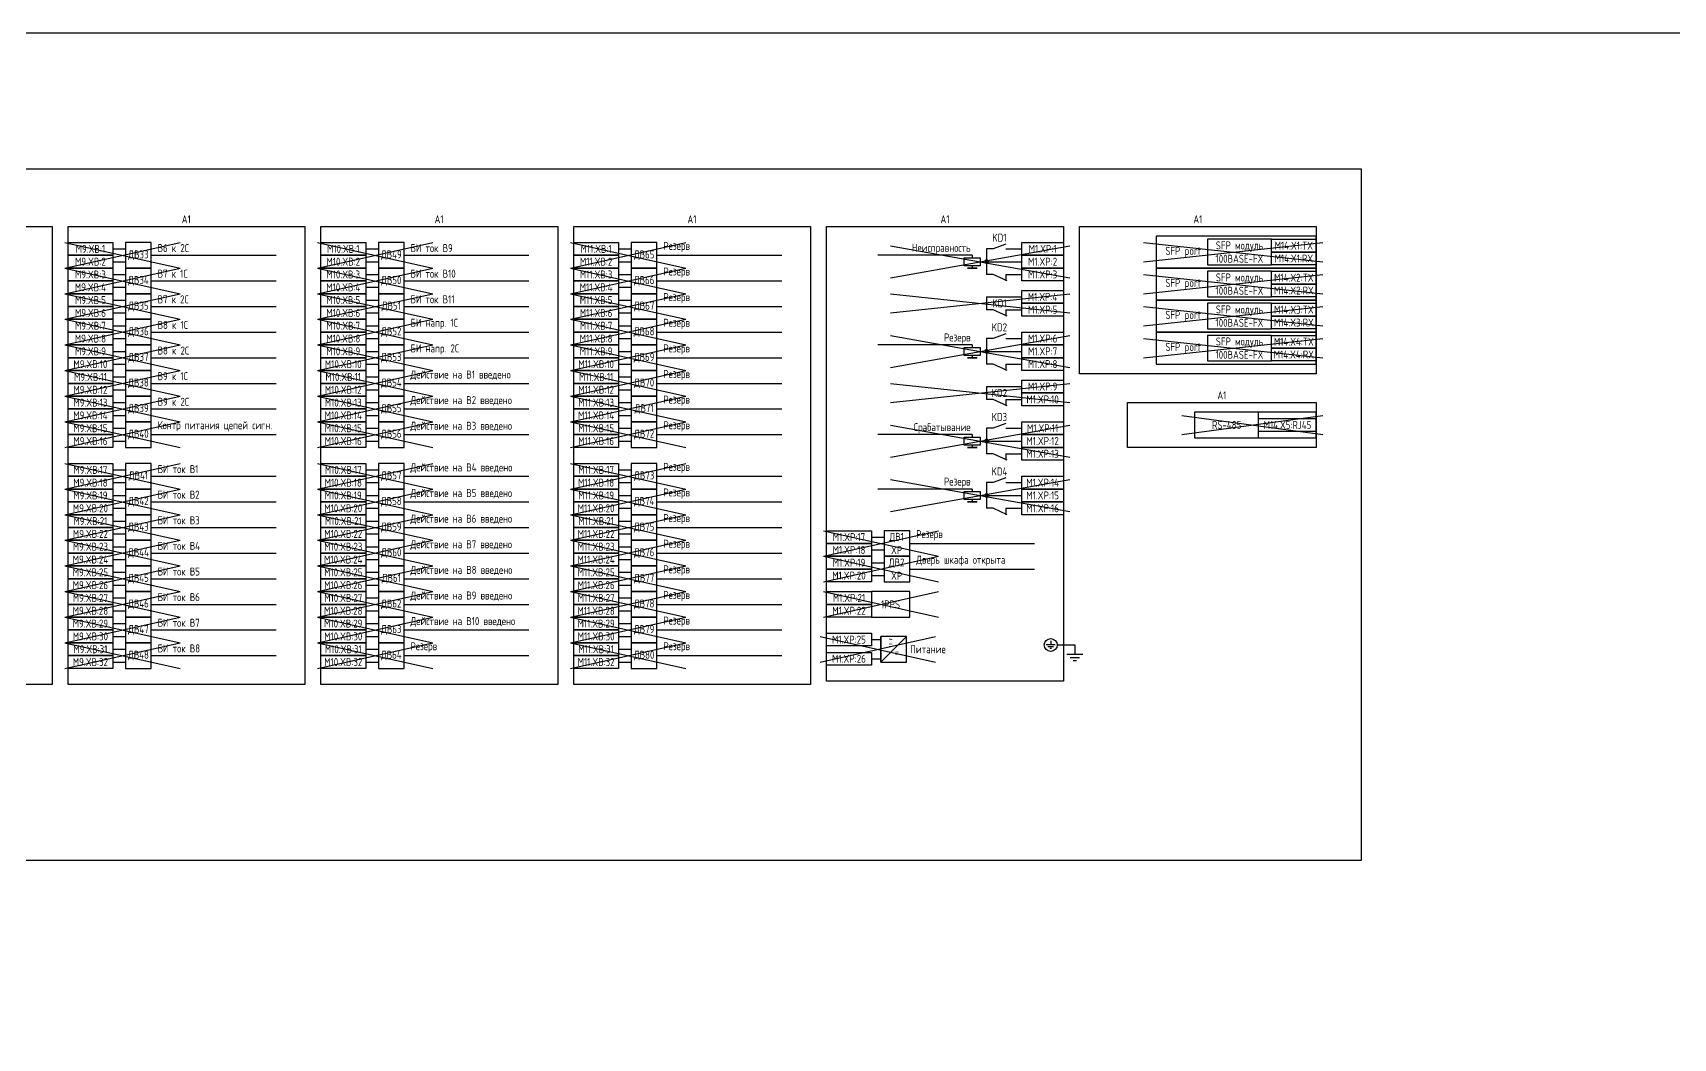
# Model space of a CAD drawing. Header units: millimetres. Extents: x -997 to 6341, y -90 to 618.
# Drawn here: x -400 to 113, y 304 to 618 of the extents above; entities that cross this region are included whole.
import ezdxf

# ---------------------------------------------------------------- set-up
doc = ezdxf.new("R2010")
doc.units = ezdxf.units.MM
doc.styles.add('Gost_type_A', font='GOST_A.TTF')

# ---------------------------------------------------------------- blocks, each defined once
blk = doc.blocks.new('POINT')
at = {"const_width": 0.75}
blk.add_lwpolyline([(-0.375, 0, 1), (0.375, 0, 1)], format="xyb", close=True, dxfattribs=at)

msp = doc.modelspace()

# ---------------------------------------------------------------- linework, layer by layer
at = {"color": 210}
for p, q in [((-390, 552.54), (-354, 544.54)), ((-390, 544.54), (-354, 552.54)), ((-311, 552.54), (-275, 544.54)), ((-311, 544.54), (-275, 552.54)), ((-132, 551.54), (-76, 541.54)), ((-132, 541.54), (-76, 551.54)), ((-53, 552.54), (3, 546.54)), ((-53, 546.54), (3, 552.54)), ((-390, 544.54), (-354, 536.54)), ((-390, 536.54), (-354, 544.54)), ((-311, 544.54), (-275, 536.54)), ((-311, 536.54), (-275, 544.54)), ((-53, 542.54), (3, 536.54)), ((-53, 536.54), (3, 542.54)), ((-390, 536.54), (-354, 528.54)), ((-390, 528.54), (-354, 536.54)), ((-311, 536.54), (-275, 528.54)), ((-311, 528.54), (-275, 536.54)), ((-132, 536.54), (-76, 530.54)), ((-132, 530.54), (-76, 536.54)), ((-390, 528.54), (-354, 520.54)), ((-390, 520.54), (-354, 528.54)), ((-311, 528.54), (-275, 520.54)), ((-311, 520.54), (-275, 528.54)), ((-53, 532.54), (3, 526.54)), ((-53, 526.54), (3, 532.54)), ((-132, 523.54), (-76, 513.54)), ((-132, 513.54), (-76, 523.54)), ((-390, 520.54), (-354, 512.54)), ((-390, 512.54), (-354, 520.54)), ((-311, 520.54), (-275, 512.54)), ((-311, 512.54), (-275, 520.54)), ((-53, 522.54), (3, 516.54)), ((-53, 516.54), (3, 522.54)), ((-390, 512.54), (-354, 504.54)), ((-390, 504.54), (-354, 512.54)), ((-311, 512.54), (-275, 504.54)), ((-311, 504.54), (-275, 512.54)), ((-132, 508.54), (-76, 502.54)), ((-132, 502.54), (-76, 508.54)), ((-390, 504.54), (-354, 496.54)), ((-390, 496.54), (-354, 504.54)), ((-311, 504.54), (-275, 496.54)), ((-311, 496.54), (-275, 504.54)), ((-41, 498.54), (3, 492.54)), ((-41, 492.54), (3, 498.54)), ((-390, 496.54), (-354, 488.54)), ((-390, 488.54), (-354, 496.54)), ((-311, 496.54), (-275, 488.54)), ((-311, 488.54), (-275, 496.54)), ((-132, 495.54), (-76, 485.54)), ((-132, 485.54), (-76, 495.54)), ((-390, 483.54), (-354, 475.54)), ((-390, 475.54), (-354, 483.54)), ((-311, 483.54), (-275, 475.54)), ((-311, 475.54), (-275, 483.54)), ((-132, 478.54), (-76, 468.54)), ((-132, 468.54), (-76, 478.54)), ((-390, 475.54), (-354, 467.54)), ((-390, 467.54), (-354, 475.54)), ((-311, 475.54), (-275, 467.54)), ((-311, 467.54), (-275, 475.54)), ((-390, 467.54), (-354, 459.54)), ((-390, 459.54), (-354, 467.54)), ((-311, 467.54), (-275, 459.54)), ((-311, 459.54), (-275, 467.54)), ((-390, 459.54), (-354, 451.54)), ((-390, 451.54), (-354, 459.54)), ((-311, 459.54), (-275, 451.54)), ((-311, 451.54), (-275, 459.54)), ((-390, 451.54), (-354, 443.54)), ((-390, 443.54), (-354, 451.54)), ((-311, 451.54), (-275, 443.54)), ((-311, 443.54), (-275, 451.54)), ((-153, 454.54), (-117, 446.54)), ((-153, 446.54), (-117, 454.54)), ((-390, 443.54), (-354, 435.54)), ((-390, 435.54), (-354, 443.54)), ((-311, 443.54), (-275, 435.54)), ((-311, 435.54), (-275, 443.54)), ((-390, 435.54), (-354, 427.54)), ((-390, 427.54), (-354, 435.54)), ((-311, 435.54), (-275, 427.54)), ((-311, 427.54), (-275, 435.54)), ((-390, 427.54), (-354, 419.54)), ((-390, 419.54), (-354, 427.54)), ((-154, 429.54), (-118, 421.54)), ((-154, 421.54), (-118, 429.54))]:
    msp.add_line(p, q, dxfattribs=at)
for p, q in [((-375, 550.54), (-371, 550.54)), ((-363, 548.54), (-324, 548.54)), ((-296, 550.54), (-292, 550.54)), ((-284, 548.54), (-245, 548.54)), ((-217, 550.54), (-213, 550.54)), ((-205, 548.54), (-166, 548.54)), ((-106.5, 548.54), (-136, 548.54)), ((-106.5, 548.54), (-106.5, 547.79)), ((-375, 546.54), (-371, 546.54)), ((-296, 546.54), (-292, 546.54)), ((-217, 546.54), (-213, 546.54)), ((-106.5, 545.29), (-106.5, 544.54)), ((-375, 542.54), (-371, 542.54)), ((-375, 538.54), (-371, 538.54)), ((-363, 540.54), (-324, 540.54)), ((-296, 542.54), (-292, 542.54)), ((-296, 538.54), (-292, 538.54)), ((-284, 540.54), (-245, 540.54)), ((-217, 542.54), (-213, 542.54)), ((-217, 538.54), (-213, 538.54)), ((-205, 540.54), (-166, 540.54)), ((-96, 542.54), (-96, 540.54)), ((-375, 534.54), (-371, 534.54)), ((-296, 534.54), (-292, 534.54)), ((-217, 534.54), (-213, 534.54)), ((-102, 535.54), (-102, 531.54)), ((-375, 530.54), (-371, 530.54)), ((-363, 532.54), (-324, 532.54)), ((-296, 530.54), (-292, 530.54)), ((-284, 532.54), (-245, 532.54)), ((-217, 530.54), (-213, 530.54)), ((-205, 532.54), (-166, 532.54)), ((-96, 531.54), (-96, 529.54)), ((-375, 526.54), (-371, 526.54)), ((-363, 524.54), (-324, 524.54)), ((-296, 526.54), (-292, 526.54)), ((-284, 524.54), (-245, 524.54)), ((-217, 526.54), (-213, 526.54)), ((-205, 524.54), (-166, 524.54)), ((-375, 522.54), (-371, 522.54)), ((-375, 518.54), (-371, 518.54)), ((-296, 522.54), (-292, 522.54)), ((-296, 518.54), (-292, 518.54)), ((-217, 522.54), (-213, 522.54)), ((-217, 518.54), (-213, 518.54)), ((-106.5, 520.54), (-136, 520.54)), ((-106.5, 520.54), (-106.5, 519.79)), ((-375, 514.54), (-371, 514.54)), ((-363, 516.54), (-324, 516.54)), ((-296, 514.54), (-292, 514.54)), ((-284, 516.54), (-245, 516.54)), ((-217, 514.54), (-213, 514.54)), ((-205, 516.54), (-166, 516.54)), ((-106.5, 517.29), (-106.5, 516.54)), ((-96, 514.54), (-96, 512.54)), ((-375, 510.54), (-371, 510.54)), ((-363, 508.54), (-324, 508.54)), ((-296, 510.54), (-292, 510.54)), ((-284, 508.54), (-245, 508.54)), ((-217, 510.54), (-213, 510.54)), ((-205, 508.54), (-166, 508.54)), ((-102, 507.54), (-102, 503.54)), ((-375, 506.54), (-371, 506.54)), ((-375, 502.54), (-371, 502.54)), ((-296, 506.54), (-292, 506.54)), ((-296, 502.54), (-292, 502.54)), ((-217, 506.54), (-213, 506.54)), ((-217, 502.54), (-213, 502.54)), ((-96, 503.54), (-96, 501.54)), ((-375, 498.54), (-371, 498.54)), ((-363, 500.54), (-324, 500.54)), ((-296, 498.54), (-292, 498.54)), ((-284, 500.54), (-245, 500.54)), ((-217, 498.54), (-213, 498.54)), ((-205, 500.54), (-166, 500.54)), ((-375, 494.54), (-371, 494.54)), ((-363, 492.54), (-324, 492.54)), ((-296, 494.54), (-292, 494.54)), ((-284, 492.54), (-245, 492.54)), ((-217, 494.54), (-213, 494.54)), ((-205, 492.54), (-166, 492.54)), ((-106.5, 492.54), (-136, 492.54)), ((-106.5, 492.54), (-106.5, 491.79)), ((-375, 490.54), (-371, 490.54)), ((-296, 490.54), (-292, 490.54)), ((-217, 490.54), (-213, 490.54)), ((-106.5, 489.29), (-106.5, 488.54)), ((-96, 486.54), (-96, 484.54)), ((-375, 481.54), (-371, 481.54)), ((-375, 477.54), (-371, 477.54)), ((-363, 479.54), (-324, 479.54)), ((-296, 481.54), (-292, 481.54)), ((-296, 477.54), (-292, 477.54)), ((-284, 479.54), (-245, 479.54)), ((-217, 481.54), (-213, 481.54)), ((-217, 477.54), (-213, 477.54)), ((-205, 479.54), (-166, 479.54)), ((-375, 473.54), (-371, 473.54)), ((-363, 471.54), (-324, 471.54)), ((-296, 473.54), (-292, 473.54)), ((-284, 471.54), (-245, 471.54)), ((-217, 473.54), (-213, 473.54)), ((-205, 471.54), (-166, 471.54)), ((-106.5, 475.54), (-136, 475.54)), ((-106.5, 475.54), (-106.5, 474.79)), ((-106.5, 472.29), (-106.5, 471.54)), ((-375, 469.54), (-371, 469.54)), ((-296, 469.54), (-292, 469.54)), ((-217, 469.54), (-213, 469.54)), ((-96, 469.54), (-96, 467.54)), ((-375, 465.54), (-371, 465.54)), ((-375, 461.54), (-371, 461.54)), ((-363, 463.54), (-324, 463.54)), ((-296, 465.54), (-292, 465.54)), ((-296, 461.54), (-292, 461.54)), ((-284, 463.54), (-245, 463.54)), ((-217, 465.54), (-213, 465.54)), ((-217, 461.54), (-213, 461.54)), ((-205, 463.54), (-166, 463.54)), ((-375, 457.54), (-371, 457.54)), ((-296, 457.54), (-292, 457.54)), ((-217, 457.54), (-213, 457.54)), ((-138, 460.54), (-134, 460.54)), ((-138, 456.54), (-134, 456.54)), ((-126, 458.54), (-87, 458.54)), ((-375, 453.54), (-371, 453.54)), ((-363, 455.54), (-324, 455.54)), ((-296, 453.54), (-292, 453.54)), ((-284, 455.54), (-245, 455.54)), ((-217, 453.54), (-213, 453.54)), ((-205, 455.54), (-166, 455.54)), ((-138, 452.54), (-134, 452.54)), ((-375, 449.54), (-371, 449.54)), ((-363, 447.54), (-324, 447.54)), ((-296, 449.54), (-292, 449.54)), ((-284, 447.54), (-245, 447.54)), ((-217, 449.54), (-213, 449.54)), ((-205, 447.54), (-166, 447.54)), ((-138, 448.54), (-134, 448.54)), ((-126, 450.54), (-87, 450.54)), ((-375, 445.54), (-371, 445.54)), ((-375, 441.54), (-371, 441.54)), ((-296, 445.54), (-292, 445.54)), ((-296, 441.54), (-292, 441.54)), ((-217, 445.54), (-213, 445.54)), ((-217, 441.54), (-213, 441.54)), ((-375, 437.54), (-371, 437.54)), ((-363, 439.54), (-324, 439.54)), ((-296, 437.54), (-292, 437.54)), ((-284, 439.54), (-245, 439.54)), ((-217, 437.54), (-213, 437.54)), ((-205, 439.54), (-166, 439.54)), ((-375, 433.54), (-371, 433.54)), ((-363, 431.54), (-324, 431.54)), ((-296, 433.54), (-292, 433.54)), ((-284, 431.54), (-245, 431.54)), ((-217, 433.54), (-213, 433.54)), ((-205, 431.54), (-166, 431.54)), ((-375, 429.54), (-371, 429.54)), ((-375, 425.54), (-371, 425.54)), ((-296, 429.54), (-292, 429.54)), ((-296, 425.54), (-292, 425.54)), ((-217, 429.54), (-213, 429.54)), ((-217, 425.54), (-213, 425.54)), ((-135, 421.54), (-135, 429.54)), ((-135, 421.54), (-127, 429.54)), ((-79.95, 426.86), (-74.43, 426.86)), ((-375, 421.54), (-371, 421.54)), ((-363, 423.54), (-324, 423.54)), ((-296, 421.54), (-292, 421.54)), ((-284, 423.54), (-245, 423.54)), ((-217, 421.54), (-213, 421.54)), ((-205, 423.54), (-166, 423.54))]:
    msp.add_line(p, q)
at = {"color": 114, "true_color": 0x139b48}
for p, q in [((-232, 552.54), (-196, 544.54)), ((-232, 544.54), (-196, 552.54)), ((-232, 544.54), (-196, 536.54)), ((-232, 536.54), (-196, 544.54)), ((-232, 536.54), (-196, 528.54)), ((-232, 528.54), (-196, 536.54)), ((-232, 528.54), (-196, 520.54)), ((-232, 520.54), (-196, 528.54)), ((-232, 520.54), (-196, 512.54)), ((-232, 512.54), (-196, 520.54)), ((-232, 512.54), (-196, 504.54)), ((-232, 504.54), (-196, 512.54)), ((-232, 504.54), (-196, 496.54)), ((-232, 496.54), (-196, 504.54)), ((-232, 496.54), (-196, 488.54)), ((-232, 488.54), (-196, 496.54)), ((-232, 483.54), (-196, 475.54)), ((-232, 475.54), (-196, 483.54)), ((-232, 475.54), (-196, 467.54)), ((-232, 467.54), (-196, 475.54)), ((-232, 467.54), (-196, 459.54)), ((-232, 459.54), (-196, 467.54)), ((-153, 462.54), (-117, 454.54)), ((-153, 454.54), (-117, 462.54)), ((-232, 459.54), (-196, 451.54)), ((-232, 451.54), (-196, 459.54)), ((-232, 451.54), (-196, 443.54)), ((-232, 443.54), (-196, 451.54)), ((-232, 443.54), (-196, 435.54)), ((-232, 435.54), (-196, 443.54)), ((-153, 443.54), (-117, 435.54)), ((-153, 435.54), (-117, 443.54)), ((-232, 435.54), (-196, 427.54)), ((-232, 427.54), (-196, 435.54)), ((-311, 427.54), (-275, 419.54)), ((-311, 419.54), (-275, 427.54)), ((-232, 427.54), (-196, 419.54)), ((-232, 419.54), (-196, 427.54))]:
    msp.add_line(p, q, dxfattribs=at)
at = {"ltscale": 1.08}
for p, q in [((-100, 550.54), (-102, 550.54)), ((-102, 550.54), (-102, 542.54)), ((-96, 550.54), (-91, 550.54)), ((-102, 546.54), (-91, 546.54)), ((-100, 542.54), (-102, 542.54)), ((-96, 542.54), (-91, 542.54)), ((-102, 535.54), (-91, 535.54)), ((-100, 531.54), (-102, 531.54)), ((-96, 531.54), (-91, 531.54)), ((-100, 522.54), (-102, 522.54)), ((-102, 522.54), (-102, 514.54)), ((-102, 518.54), (-91, 518.54)), ((-96, 522.54), (-91, 522.54)), ((-100, 514.54), (-102, 514.54)), ((-96, 514.54), (-91, 514.54)), ((-102, 507.54), (-91, 507.54)), ((-100, 503.54), (-102, 503.54)), ((-96, 503.54), (-91, 503.54)), ((-100, 494.54), (-102, 494.54)), ((-102, 494.54), (-102, 486.54)), ((-96, 494.54), (-91, 494.54)), ((-102, 490.54), (-91, 490.54)), ((-100, 486.54), (-102, 486.54)), ((-96, 486.54), (-91, 486.54)), ((-100, 477.54), (-102, 477.54)), ((-102, 477.54), (-102, 469.54)), ((-96, 477.54), (-91, 477.54)), ((-102, 473.54), (-91, 473.54)), ((-100, 469.54), (-102, 469.54)), ((-96, 469.54), (-91, 469.54))]:
    msp.add_line(p, q, dxfattribs=at)
at = {"ltscale": 4.32}
for p, q in [((-96, 552.04), (-100, 550.54)), ((-95.61, 540.54), (-100, 542.54)), ((-95.61, 529.54), (-100, 531.54)), ((-96, 524.04), (-100, 522.54)), ((-95.61, 512.54), (-100, 514.54)), ((-95.61, 501.54), (-100, 503.54)), ((-96, 496.04), (-100, 494.54)), ((-95.61, 484.54), (-100, 486.54)), ((-96, 479.04), (-100, 477.54)), ((-95.61, 467.54), (-100, 469.54)), ((-80.55, 426.86), (-83.4, 426.86)), ((-81.12, 426.29), (-82.83, 426.29)), ((-81.69, 425.72), (-82.26, 425.72)), ((-81.97, 428.14), (-81.97, 426.86)), ((-74.43, 426.86), (-74.43, 423.86)), ((-71.93, 423.86), (-76.93, 423.86)), ((-72.93, 422.86), (-75.93, 422.86)), ((-73.93, 421.86), (-74.93, 421.86))]:
    msp.add_line(p, q, dxfattribs=at)
at = {"ltscale": 4}
for p, q in [((-138, 428.54), (-135, 428.54)), ((-138, 422.54), (-135, 422.54))]:
    msp.add_line(p, q, dxfattribs=at)
for points in [[(-997, 618), (6340.99, 618), (6340.99, -90), (-997, -90)], [(-840, 575.54), (15, 575.54), (15, 359.54), (-840, 359.54)], [(-471, 557.54), (-394, 557.54), (-394, 414.54), (-471, 414.54)], [(-389, 557.54), (-315, 557.54), (-315, 414.54), (-389, 414.54)], [(-310, 557.54), (-236, 557.54), (-236, 414.54), (-310, 414.54)], [(-231, 557.54), (-157, 557.54), (-157, 414.54), (-231, 414.54)], [(-152, 557.54), (-78, 557.54), (-78, 415.54), (-152, 415.54)], [(-73, 557.54), (1, 557.54), (1, 511.54), (-73, 511.54)], [(1, 554.54), (-49, 554.54), (-49, 544.54), (1, 544.54)], [(-13, 553.54), (1, 553.54), (1, 549.54), (-13, 549.54)], [(-389, 552.54), (-375, 552.54), (-375, 548.54), (-389, 548.54)], [(-389, 548.54), (-375, 548.54), (-375, 544.54), (-389, 544.54)], [(-310, 552.54), (-296, 552.54), (-296, 548.54), (-310, 548.54)], [(-310, 548.54), (-296, 548.54), (-296, 544.54), (-310, 544.54)], [(-231, 552.54), (-217, 552.54), (-217, 548.54), (-231, 548.54)], [(-231, 548.54), (-217, 548.54), (-217, 544.54), (-231, 544.54)], [(-91, 552.54), (-78, 552.54), (-78, 548.54), (-91, 548.54)], [(-91, 548.54), (-78, 548.54), (-78, 544.54), (-91, 544.54)], [(-13, 549.54), (1, 549.54), (1, 545.54), (-13, 545.54)], [(-389, 544.54), (-375, 544.54), (-375, 540.54), (-389, 540.54)], [(-310, 544.54), (-296, 544.54), (-296, 540.54), (-310, 540.54)], [(-231, 544.54), (-217, 544.54), (-217, 540.54), (-231, 540.54)], [(-104, 547.79), (-104, 545.29), (-109, 545.29), (-109, 547.79)], [(-105, 544.54), (-108, 544.54)], [(-91, 544.54), (-78, 544.54), (-78, 540.54), (-91, 540.54)], [(1, 544.54), (-49, 544.54), (-49, 534.54), (1, 534.54)], [(-13, 543.54), (1, 543.54), (1, 539.54), (-13, 539.54)], [(-389, 540.54), (-375, 540.54), (-375, 536.54), (-389, 536.54)], [(-310, 540.54), (-296, 540.54), (-296, 536.54), (-310, 536.54)], [(-231, 540.54), (-217, 540.54), (-217, 536.54), (-231, 536.54)], [(-13, 539.54), (1, 539.54), (1, 535.54), (-13, 535.54)], [(-389, 536.54), (-375, 536.54), (-375, 532.54), (-389, 532.54)], [(-310, 536.54), (-296, 536.54), (-296, 532.54), (-310, 532.54)], [(-231, 536.54), (-217, 536.54), (-217, 532.54), (-231, 532.54)], [(-91, 537.54), (-78, 537.54), (-78, 533.54), (-91, 533.54)], [(-91, 533.54), (-78, 533.54), (-78, 529.54), (-91, 529.54)], [(1, 534.54), (-49, 534.54), (-49, 524.54), (1, 524.54)], [(-13, 533.54), (1, 533.54), (1, 529.54), (-13, 529.54)], [(-389, 532.54), (-375, 532.54), (-375, 528.54), (-389, 528.54)], [(-389, 528.54), (-375, 528.54), (-375, 524.54), (-389, 524.54)], [(-310, 532.54), (-296, 532.54), (-296, 528.54), (-310, 528.54)], [(-310, 528.54), (-296, 528.54), (-296, 524.54), (-310, 524.54)], [(-231, 532.54), (-217, 532.54), (-217, 528.54), (-231, 528.54)], [(-231, 528.54), (-217, 528.54), (-217, 524.54), (-231, 524.54)], [(-13, 529.54), (1, 529.54), (1, 525.54), (-13, 525.54)], [(-389, 524.54), (-375, 524.54), (-375, 520.54), (-389, 520.54)], [(-310, 524.54), (-296, 524.54), (-296, 520.54), (-310, 520.54)], [(-231, 524.54), (-217, 524.54), (-217, 520.54), (-231, 520.54)], [(-91, 524.54), (-78, 524.54), (-78, 520.54), (-91, 520.54)], [(1, 524.54), (-49, 524.54), (-49, 514.54), (1, 514.54)], [(-13, 523.54), (1, 523.54), (1, 519.54), (-13, 519.54)], [(-389, 520.54), (-375, 520.54), (-375, 516.54), (-389, 516.54)], [(-310, 520.54), (-296, 520.54), (-296, 516.54), (-310, 516.54)], [(-231, 520.54), (-217, 520.54), (-217, 516.54), (-231, 516.54)], [(-104, 519.79), (-104, 517.29), (-109, 517.29), (-109, 519.79)], [(-91, 520.54), (-78, 520.54), (-78, 516.54), (-91, 516.54)], [(-13, 519.54), (1, 519.54), (1, 515.54), (-13, 515.54)], [(-389, 516.54), (-375, 516.54), (-375, 512.54), (-389, 512.54)], [(-389, 512.54), (-375, 512.54), (-375, 508.54), (-389, 508.54)], [(-310, 516.54), (-296, 516.54), (-296, 512.54), (-310, 512.54)], [(-310, 512.54), (-296, 512.54), (-296, 508.54), (-310, 508.54)], [(-231, 516.54), (-217, 516.54), (-217, 512.54), (-231, 512.54)], [(-231, 512.54), (-217, 512.54), (-217, 508.54), (-231, 508.54)], [(-105, 516.54), (-108, 516.54)], [(-91, 516.54), (-78, 516.54), (-78, 512.54), (-91, 512.54)], [(-389, 508.54), (-375, 508.54), (-375, 504.54), (-389, 504.54)], [(-310, 508.54), (-296, 508.54), (-296, 504.54), (-310, 504.54)], [(-231, 508.54), (-217, 508.54), (-217, 504.54), (-231, 504.54)], [(-91, 509.54), (-78, 509.54), (-78, 505.54), (-91, 505.54)], [(-389, 504.54), (-375, 504.54), (-375, 500.54), (-389, 500.54)], [(-310, 504.54), (-296, 504.54), (-296, 500.54), (-310, 500.54)], [(-231, 504.54), (-217, 504.54), (-217, 500.54), (-231, 500.54)], [(-91, 505.54), (-78, 505.54), (-78, 501.54), (-91, 501.54)], [(-58, 502.54), (1, 502.54), (1, 488.54), (-58, 488.54)], [(-389, 500.54), (-375, 500.54), (-375, 496.54), (-389, 496.54)], [(-310, 500.54), (-296, 500.54), (-296, 496.54), (-310, 496.54)], [(-231, 500.54), (-217, 500.54), (-217, 496.54), (-231, 496.54)], [(-17, 497.54), (1, 497.54), (1, 493.54), (-17, 493.54)], [(-389, 496.54), (-375, 496.54), (-375, 492.54), (-389, 492.54)], [(-389, 492.54), (-375, 492.54), (-375, 488.54), (-389, 488.54)], [(-310, 496.54), (-296, 496.54), (-296, 492.54), (-310, 492.54)], [(-310, 492.54), (-296, 492.54), (-296, 488.54), (-310, 488.54)], [(-231, 496.54), (-217, 496.54), (-217, 492.54), (-231, 492.54)], [(-231, 492.54), (-217, 492.54), (-217, 488.54), (-231, 488.54)], [(-91, 496.54), (-78, 496.54), (-78, 492.54), (-91, 492.54)], [(-91, 492.54), (-78, 492.54), (-78, 488.54), (-91, 488.54)], [(-104, 491.79), (-104, 489.29), (-109, 489.29), (-109, 491.79)], [(-105, 488.54), (-108, 488.54)], [(-91, 488.54), (-78, 488.54), (-78, 484.54), (-91, 484.54)], [(-389, 483.54), (-375, 483.54), (-375, 479.54), (-389, 479.54)], [(-310, 483.54), (-296, 483.54), (-296, 479.54), (-310, 479.54)], [(-231, 483.54), (-217, 483.54), (-217, 479.54), (-231, 479.54)], [(-389, 479.54), (-375, 479.54), (-375, 475.54), (-389, 475.54)], [(-310, 479.54), (-296, 479.54), (-296, 475.54), (-310, 475.54)], [(-231, 479.54), (-217, 479.54), (-217, 475.54), (-231, 475.54)], [(-91, 479.54), (-78, 479.54), (-78, 475.54), (-91, 475.54)], [(-389, 475.54), (-375, 475.54), (-375, 471.54), (-389, 471.54)], [(-389, 471.54), (-375, 471.54), (-375, 467.54), (-389, 467.54)], [(-310, 475.54), (-296, 475.54), (-296, 471.54), (-310, 471.54)], [(-310, 471.54), (-296, 471.54), (-296, 467.54), (-310, 467.54)], [(-231, 475.54), (-217, 475.54), (-217, 471.54), (-231, 471.54)], [(-231, 471.54), (-217, 471.54), (-217, 467.54), (-231, 467.54)], [(-104, 474.79), (-104, 472.29), (-109, 472.29), (-109, 474.79)], [(-105, 471.54), (-108, 471.54)], [(-91, 475.54), (-78, 475.54), (-78, 471.54), (-91, 471.54)], [(-91, 471.54), (-78, 471.54), (-78, 467.54), (-91, 467.54)], [(-389, 467.54), (-375, 467.54), (-375, 463.54), (-389, 463.54)], [(-310, 467.54), (-296, 467.54), (-296, 463.54), (-310, 463.54)], [(-231, 467.54), (-217, 467.54), (-217, 463.54), (-231, 463.54)], [(-389, 463.54), (-375, 463.54), (-375, 459.54), (-389, 459.54)], [(-310, 463.54), (-296, 463.54), (-296, 459.54), (-310, 459.54)], [(-231, 463.54), (-217, 463.54), (-217, 459.54), (-231, 459.54)], [(-152, 462.54), (-138, 462.54), (-138, 458.54), (-152, 458.54)], [(-389, 459.54), (-375, 459.54), (-375, 455.54), (-389, 455.54)], [(-310, 459.54), (-296, 459.54), (-296, 455.54), (-310, 455.54)], [(-231, 459.54), (-217, 459.54), (-217, 455.54), (-231, 455.54)], [(-152, 458.54), (-138, 458.54), (-138, 454.54), (-152, 454.54)], [(-389, 455.54), (-375, 455.54), (-375, 451.54), (-389, 451.54)], [(-389, 451.54), (-375, 451.54), (-375, 447.54), (-389, 447.54)], [(-310, 455.54), (-296, 455.54), (-296, 451.54), (-310, 451.54)], [(-310, 451.54), (-296, 451.54), (-296, 447.54), (-310, 447.54)], [(-231, 455.54), (-217, 455.54), (-217, 451.54), (-231, 451.54)], [(-231, 451.54), (-217, 451.54), (-217, 447.54), (-231, 447.54)], [(-152, 454.54), (-138, 454.54), (-138, 450.54), (-152, 450.54)], [(-389, 447.54), (-375, 447.54), (-375, 443.54), (-389, 443.54)], [(-310, 447.54), (-296, 447.54), (-296, 443.54), (-310, 443.54)], [(-231, 447.54), (-217, 447.54), (-217, 443.54), (-231, 443.54)], [(-152, 450.54), (-138, 450.54), (-138, 446.54), (-152, 446.54)], [(-389, 443.54), (-375, 443.54), (-375, 439.54), (-389, 439.54)], [(-310, 443.54), (-296, 443.54), (-296, 439.54), (-310, 439.54)], [(-231, 443.54), (-217, 443.54), (-217, 439.54), (-231, 439.54)], [(-152, 443.54), (-138, 443.54), (-138, 439.54), (-152, 439.54)], [(-389, 439.54), (-375, 439.54), (-375, 435.54), (-389, 435.54)], [(-310, 439.54), (-296, 439.54), (-296, 435.54), (-310, 435.54)], [(-231, 439.54), (-217, 439.54), (-217, 435.54), (-231, 435.54)], [(-152, 439.54), (-138, 439.54), (-138, 435.54), (-152, 435.54)], [(-389, 435.54), (-375, 435.54), (-375, 431.54), (-389, 431.54)], [(-389, 431.54), (-375, 431.54), (-375, 427.54), (-389, 427.54)], [(-310, 435.54), (-296, 435.54), (-296, 431.54), (-310, 431.54)], [(-310, 431.54), (-296, 431.54), (-296, 427.54), (-310, 427.54)], [(-231, 435.54), (-217, 435.54), (-217, 431.54), (-231, 431.54)], [(-231, 431.54), (-217, 431.54), (-217, 427.54), (-231, 427.54)], [(-152, 430.54), (-138, 430.54), (-138, 426.54), (-152, 426.54)], [(-389, 427.54), (-375, 427.54), (-375, 423.54), (-389, 423.54)], [(-310, 427.54), (-296, 427.54), (-296, 423.54), (-310, 423.54)], [(-231, 427.54), (-217, 427.54), (-217, 423.54), (-231, 423.54)], [(-389, 423.54), (-375, 423.54), (-375, 419.54), (-389, 419.54)], [(-310, 423.54), (-296, 423.54), (-296, 419.54), (-310, 419.54)], [(-231, 423.54), (-217, 423.54), (-217, 419.54), (-231, 419.54)], [(-152, 424.54), (-138, 424.54), (-138, 420.54), (-152, 420.54)]]:
    msp.add_lwpolyline(points, close=True)
for points in [[(-33, 545.54), (-13, 545.54), (-13, 553.54), (-33, 553.54)], [(-371, 544.54), (-363, 544.54), (-363, 552.54), (-371, 552.54)], [(-292, 544.54), (-284, 544.54), (-284, 552.54), (-292, 552.54)], [(-213, 544.54), (-205, 544.54), (-205, 552.54), (-213, 552.54)], [(-371, 536.54), (-363, 536.54), (-363, 544.54), (-371, 544.54)], [(-292, 536.54), (-284, 536.54), (-284, 544.54), (-292, 544.54)], [(-213, 536.54), (-205, 536.54), (-205, 544.54), (-213, 544.54)], [(-33, 535.54), (-13, 535.54), (-13, 543.54), (-33, 543.54)], [(-371, 528.54), (-363, 528.54), (-363, 536.54), (-371, 536.54)], [(-292, 528.54), (-284, 528.54), (-284, 536.54), (-292, 536.54)], [(-213, 528.54), (-205, 528.54), (-205, 536.54), (-213, 536.54)], [(-33, 525.54), (-13, 525.54), (-13, 533.54), (-33, 533.54)], [(-371, 520.54), (-363, 520.54), (-363, 528.54), (-371, 528.54)], [(-292, 520.54), (-284, 520.54), (-284, 528.54), (-292, 528.54)], [(-213, 520.54), (-205, 520.54), (-205, 528.54), (-213, 528.54)], [(-33, 515.54), (-13, 515.54), (-13, 523.54), (-33, 523.54)], [(-371, 512.54), (-363, 512.54), (-363, 520.54), (-371, 520.54)], [(-292, 512.54), (-284, 512.54), (-284, 520.54), (-292, 520.54)], [(-213, 512.54), (-205, 512.54), (-205, 520.54), (-213, 520.54)], [(-371, 504.54), (-363, 504.54), (-363, 512.54), (-371, 512.54)], [(-292, 504.54), (-284, 504.54), (-284, 512.54), (-292, 512.54)], [(-213, 504.54), (-205, 504.54), (-205, 512.54), (-213, 512.54)], [(-371, 496.54), (-363, 496.54), (-363, 504.54), (-371, 504.54)], [(-292, 496.54), (-284, 496.54), (-284, 504.54), (-292, 504.54)], [(-213, 496.54), (-205, 496.54), (-205, 504.54), (-213, 504.54)], [(-37, 491.54), (1, 491.54), (1, 499.54), (-37, 499.54)], [(-37, 491.54), (-17, 491.54), (-17, 499.54), (-37, 499.54)], [(-371, 488.54), (-363, 488.54), (-363, 496.54), (-371, 496.54)], [(-292, 488.54), (-284, 488.54), (-284, 496.54), (-292, 496.54)], [(-213, 488.54), (-205, 488.54), (-205, 496.54), (-213, 496.54)], [(-371, 475.54), (-363, 475.54), (-363, 483.54), (-371, 483.54)], [(-292, 475.54), (-284, 475.54), (-284, 483.54), (-292, 483.54)], [(-213, 475.54), (-205, 475.54), (-205, 483.54), (-213, 483.54)], [(-371, 467.54), (-363, 467.54), (-363, 475.54), (-371, 475.54)], [(-292, 467.54), (-284, 467.54), (-284, 475.54), (-292, 475.54)], [(-213, 467.54), (-205, 467.54), (-205, 475.54), (-213, 475.54)], [(-371, 459.54), (-363, 459.54), (-363, 467.54), (-371, 467.54)], [(-292, 459.54), (-284, 459.54), (-284, 467.54), (-292, 467.54)], [(-213, 459.54), (-205, 459.54), (-205, 467.54), (-213, 467.54)], [(-134, 454.54), (-126, 454.54), (-126, 462.54), (-134, 462.54)], [(-371, 451.54), (-363, 451.54), (-363, 459.54), (-371, 459.54)], [(-292, 451.54), (-284, 451.54), (-284, 459.54), (-292, 459.54)], [(-213, 451.54), (-205, 451.54), (-205, 459.54), (-213, 459.54)], [(-371, 443.54), (-363, 443.54), (-363, 451.54), (-371, 451.54)], [(-292, 443.54), (-284, 443.54), (-284, 451.54), (-292, 451.54)], [(-213, 443.54), (-205, 443.54), (-205, 451.54), (-213, 451.54)], [(-134, 446.54), (-126, 446.54), (-126, 454.54), (-134, 454.54)], [(-371, 435.54), (-363, 435.54), (-363, 443.54), (-371, 443.54)], [(-292, 435.54), (-284, 435.54), (-284, 443.54), (-292, 443.54)], [(-213, 435.54), (-205, 435.54), (-205, 443.54), (-213, 443.54)], [(-138, 435.54), (-126, 435.54), (-126, 443.54), (-138, 443.54)], [(-371, 427.54), (-363, 427.54), (-363, 435.54), (-371, 435.54)], [(-292, 427.54), (-284, 427.54), (-284, 435.54), (-292, 435.54)], [(-213, 427.54), (-205, 427.54), (-205, 435.54), (-213, 435.54)], [(-371, 419.54), (-363, 419.54), (-363, 427.54), (-371, 427.54)], [(-292, 419.54), (-284, 419.54), (-284, 427.54), (-292, 427.54)], [(-213, 419.54), (-205, 419.54), (-205, 427.54), (-213, 427.54)], [(-135, 421.54), (-127, 421.54), (-127, 429.54), (-135, 429.54)]]:
    msp.add_lwpolyline(points, close=True, dxfattribs=at)
msp.add_circle((-81.97, 426.86), 2.02)

# ---------------------------------------------------------------- block references
for p in [(-102, 546.54), (-102, 518.54), (-102, 490.54), (-102, 473.54)]:
    msp.add_blockref('POINT', p)

# ---------------------------------------------------------------- texts
at = {"char_height": 2.5, "style": 'Gost_type_A'}
for s, insert, width, attachment_point, line_spacing_factor in [('A1', (-352.06, 558.54), 73.8762, 8, 0.9), ('A1', (-273.06, 558.54), 73.8762, 8, 0.9), ('A1', (-194.06, 558.54), 73.8762, 8, 0.9), ('A1', (-115, 558.54), 74.0002, 8, 0.9), ('A1', (-36, 558.54), 74.0002, 8, 0.9), ('Неисправность', (-107, 550.54), 37, 6, 0.8), ('Резерв', (-107, 522.54), 37, 6, 0.8), ('A1', (-28.5, 503.54), 59.0002, 8, 0.9), ('Срабатывание', (-107, 494.54), 37, 6, 0.8), ('Резерв', (-107, 477.54), 37, 6, 0.8)]:
    msp.add_mtext(s, dxfattribs=dict(at, insert=insert, width=width, attachment_point=attachment_point, line_spacing_factor=line_spacing_factor))
for s, insert, width, attachment_point in [('KD1', (-98, 554.04), 8, 5), ('M9.XВ:1', (-382, 550.54), 14, 5), ('ДВ33', (-367, 548.54), 7.9998, 5), ('В6 к 2С', (-361, 549.54), 38, 7), ('M10.XВ:1', (-303, 550.54), 14, 5), ('ДВ49', (-288, 548.54), 7.9998, 5), ('БИ ток В9', (-282, 549.54), 37, 7), ('M11.XВ:1', (-224, 550.54), 14, 5), ('ДВ65', (-209, 548.54), 7.9998, 5), ('Резерв', (-203, 549.54), 37, 7), ('M1.XP:1', (-84.5, 550.54), 13, 5), ('SFP port', (-35, 549.54), 20, 6), ('SFP модуль 100BASE-FX', (-23, 549.54), 19.9998, 5), ('M14.X1:RX', (-6, 547.54), 14, 5), ('M14.X1:TX', (-6, 551.54), 14, 5), ('M9.XВ:3', (-382, 542.54), 14, 5), ('M9.XВ:2', (-382, 546.54), 14, 5), ('В7 к 1С', (-361, 541.54), 38, 7), ('M10.XВ:3', (-303, 542.54), 14, 5), ('M10.XВ:2', (-303, 546.54), 14, 5), ('БИ ток В10', (-282, 541.54), 37, 7), ('M11.XВ:3', (-224, 542.54), 14, 5), ('M11.XВ:2', (-224, 546.54), 14, 5), ('Резерв', (-203, 541.54), 37, 7), ('M1.XP:3', (-84.5, 542.54), 13, 5), ('M1.XP:2', (-84.5, 546.54), 13, 5), ('M9.XВ:4', (-382, 538.54), 14, 5), ('ДВ34', (-367, 540.54), 7.9998, 5), ('M10.XВ:4', (-303, 538.54), 14, 5), ('ДВ50', (-288, 540.54), 7.9998, 5), ('M11.XВ:4', (-224, 538.54), 14, 5), ('ДВ66', (-209, 540.54), 7.9998, 5), ('SFP port', (-35, 539.54), 20, 6), ('SFP модуль 100BASE-FX', (-23, 539.54), 19.9998, 5), ('M14.X2:RX', (-6, 537.54), 14, 5), ('M14.X2:TX', (-6, 541.54), 14, 5), ('M9.XВ:5', (-382, 534.54), 14, 5), ('ДВ35', (-367, 532.54), 7.9998, 5), ('В7 к 2С', (-361, 533.54), 38, 7), ('M10.XВ:5', (-303, 534.54), 14, 5), ('ДВ51', (-288, 532.54), 7.9998, 5), ('БИ ток В11', (-282, 533.54), 37, 7), ('M11.XВ:5', (-224, 534.54), 14, 5), ('ДВ67', (-209, 532.54), 7.9998, 5), ('Резерв', (-203, 533.54), 37, 7), ('KD1', (-98, 533.54), 8, 5), ('M1.XP:4', (-84.5, 535.54), 13, 5), ('M9.XВ:6', (-382, 530.54), 14, 5), ('В8 к 1С', (-361, 525.54), 38, 7), ('M10.XВ:6', (-303, 530.54), 14, 5), ('БИ напр. 1С', (-282, 525.54), 37, 7), ('M11.XВ:6', (-224, 530.54), 14, 5), ('Резерв', (-203, 525.54), 37, 7), ('M1.XP:5', (-84.5, 531.54), 13, 5), ('SFP port', (-35, 529.54), 20, 6), ('SFP модуль 100BASE-FX', (-23, 529.54), 19.9998, 5), ('M14.X3:RX', (-6, 527.54), 14, 5), ('M14.X3:TX', (-6, 531.54), 14, 5), ('M9.XВ:8', (-382, 522.54), 14, 5), ('M9.XВ:7', (-382, 526.54), 14, 5), ('ДВ36', (-367, 524.54), 7.9998, 5), ('M10.XВ:8', (-303, 522.54), 14, 5), ('M10.XВ:7', (-303, 526.54), 14, 5), ('ДВ52', (-288, 524.54), 7.9998, 5), ('M11.XВ:8', (-224, 522.54), 14, 5), ('M11.XВ:7', (-224, 526.54), 14, 5), ('ДВ68', (-209, 524.54), 7.9998, 5), ('KD2', (-98, 526.04), 8, 5), ('M1.XP:6', (-84.5, 522.54), 13, 5), ('SFP модуль 100BASE-FX', (-23, 519.54), 19.9998, 5), ('M14.X4:TX', (-6, 521.54), 14, 5), ('M9.XВ:9', (-382, 518.54), 14, 5), ('ДВ37', (-367, 516.54), 7.9998, 5), ('В8 к 2С', (-361, 517.54), 38, 7), ('M10.XВ:9', (-303, 518.54), 14, 5), ('ДВ53', (-288, 516.54), 7.9998, 5), ('БИ напр. 2С', (-282, 517.54), 37, 7), ('M11.XВ:9', (-224, 518.54), 14, 5), ('ДВ69', (-209, 516.54), 7.9998, 5), ('Резерв', (-203, 517.54), 37, 7), ('M1.XP:7', (-84.5, 518.54), 13, 5), ('SFP port', (-35, 519.54), 20, 6), ('M14.X4:RX', (-6, 517.54), 14, 5), ('M9.XВ:10', (-382, 514.54), 14, 5), ('M10.XВ:10', (-303, 514.54), 14, 5), ('Действие на В1 введено', (-282, 509.54), 37, 7), ('M11.XВ:10', (-224, 514.54), 14, 5), ('Резерв', (-203, 509.54), 37, 7), ('M1.XP:8', (-84.5, 514.54), 13, 5), ('M9.XВ:12', (-382, 506.54), 14, 5), ('M9.XВ:11', (-382, 510.54), 14, 5), ('ДВ38', (-367, 508.54), 7.9998, 5), ('В9 к 1С', (-361, 509.54), 38, 7), ('M10.XВ:12', (-303, 506.54), 14, 5), ('M10.XВ:11', (-303, 510.54), 14, 5), ('ДВ54', (-288, 508.54), 7.9998, 5), ('M11.XВ:12', (-224, 506.54), 14, 5), ('M11.XВ:11', (-224, 510.54), 14, 5), ('ДВ70', (-209, 508.54), 7.9998, 5), ('M1.XP:9', (-84.5, 507.54), 13, 5), ('M9.XВ:13', (-382, 502.54), 14, 5), ('В9 к 2С', (-361, 501.54), 38, 7), ('M10.XВ:13', (-303, 502.54), 14, 5), ('Действие на В2 введено', (-282, 501.54), 37, 7), ('M11.XВ:13', (-224, 502.54), 14, 5), ('Резерв', (-203, 501.54), 37, 7), ('KD2', (-98, 505.54), 8, 5), ('M1.XP:10', (-84.5, 503.54), 13, 5), ('M9.XВ:14', (-382, 498.54), 14, 5), ('ДВ39', (-367, 500.54), 7.9998, 5), ('M10.XВ:14', (-303, 498.54), 14, 5), ('ДВ55', (-288, 500.54), 7.9998, 5), ('M11.XВ:14', (-224, 498.54), 14, 5), ('ДВ71', (-209, 500.54), 7.9998, 5), ('KD3', (-98, 498.04), 8, 5), ('M9.XВ:15', (-382, 494.54), 14, 5), ('ДВ40', (-367, 492.54), 7.9998, 5), ('Контр питания цепей сигн.', (-361, 493.54), 38, 7), ('M10.XВ:15', (-303, 494.54), 14, 5), ('ДВ56', (-288, 492.54), 7.9998, 5), ('Действие на В3 введено', (-282, 493.54), 37, 7), ('M11.XВ:15', (-224, 494.54), 14, 5), ('ДВ72', (-209, 492.54), 7.9998, 5), ('Резерв', (-203, 493.54), 37, 7), ('M1.XP:11', (-84.5, 494.54), 13, 5), ('RS-485', (-27, 495.54), 19.9998, 5), ('M14.X5:RJ45', (-8, 495.54), 18.0002, 5), ('M9.XВ:16', (-382, 490.54), 14, 5), ('M10.XВ:16', (-303, 490.54), 14, 5), ('M11.XВ:16', (-224, 490.54), 14, 5), ('M1.XP:13', (-84.5, 486.54), 13, 5), ('M1.XP:12', (-84.5, 490.54), 13, 5), ('M9.XВ:17', (-382, 481.54), 14, 5), ('БИ ток В1', (-361, 480.54), 37, 7), ('M10.XВ:17', (-303, 481.54), 14, 5), ('Действие на В4 введено', (-282, 480.54), 37, 7), ('M11.XВ:17', (-224, 481.54), 14, 5), ('Резерв', (-203, 480.54), 37, 7), ('KD4', (-98, 481.04), 8, 5), ('M9.XВ:18', (-382, 477.54), 14, 5), ('ДВ41', (-367, 479.54), 7.9998, 5), ('M10.XВ:18', (-303, 477.54), 14, 5), ('ДВ57', (-288, 479.54), 7.9998, 5), ('M11.XВ:18', (-224, 477.54), 14, 5), ('ДВ73', (-209, 479.54), 7.9998, 5), ('M1.XP:14', (-84.5, 477.54), 13, 5), ('M9.XВ:19', (-382, 473.54), 14, 5), ('ДВ42', (-367, 471.54), 7.9998, 5), ('БИ ток В2', (-361, 472.54), 37, 7), ('M10.XВ:19', (-303, 473.54), 14, 5), ('ДВ58', (-288, 471.54), 7.9998, 5), ('Действие на В5 введено', (-282, 472.54), 37, 7), ('M11.XВ:19', (-224, 473.54), 14, 5), ('ДВ74', (-209, 471.54), 7.9998, 5), ('Резерв', (-203, 472.54), 37, 7), ('M1.XP:15', (-84.5, 473.54), 13, 5), ('M9.XВ:20', (-382, 469.54), 14, 5), ('M9.XВ:21', (-382, 465.54), 14, 5), ('БИ ток В3', (-361, 464.54), 37, 7), ('M10.XВ:20', (-303, 469.54), 14, 5), ('M10.XВ:21', (-303, 465.54), 14, 5), ('Действие на В6 введено', (-282, 464.54), 37, 7), ('M11.XВ:20', (-224, 469.54), 14, 5), ('M11.XВ:21', (-224, 465.54), 14, 5), ('Резерв', (-203, 464.54), 37, 7), ('M1.XP:16', (-84.5, 469.54), 13, 5), ('M9.XВ:22', (-382, 461.54), 14, 5), ('ДВ43', (-367, 463.54), 7.9998, 5), ('M10.XВ:22', (-303, 461.54), 14, 5), ('ДВ59', (-288, 463.54), 7.9998, 5), ('M11.XВ:22', (-224, 461.54), 14, 5), ('ДВ75', (-209, 463.54), 7.9998, 5), ('M1.XP:17', (-145, 460.54), 14, 5), ('ДВ1 XP', (-130.12, 458.54), 7.7588, 5), ('Резерв', (-124, 459.54), 37, 7), ('M9.XВ:23', (-382, 457.54), 14, 5), ('ДВ44', (-367, 455.54), 7.9998, 5), ('БИ ток В4', (-361, 456.54), 37, 7), ('M10.XВ:23', (-303, 457.54), 14, 5), ('ДВ60', (-288, 455.54), 7.9998, 5), ('Действие на В7 введено', (-282, 456.54), 37, 7), ('M11.XВ:23', (-224, 457.54), 14, 5), ('ДВ76', (-209, 455.54), 7.9998, 5), ('Резерв', (-203, 456.54), 37, 7), ('M1.XP:18', (-145, 456.54), 14, 5), ('M9.XВ:24', (-382, 453.54), 14, 5), ('БИ ток В5', (-361, 448.54), 37, 7), ('M10.XВ:24', (-303, 453.54), 14, 5), ('Действие на В8 введено', (-282, 448.54), 37, 7), ('M11.XВ:24', (-224, 453.54), 14, 5), ('Резерв', (-203, 448.54), 37, 7), ('M1.XP:19', (-145, 452.54), 14, 5), ('ДВ2 XP', (-130.12, 450.54), 7.7588, 5), ('Дверь шкафа открыта', (-124, 451.54), 37, 7), ('M9.XВ:25', (-382, 449.54), 14, 5), ('M9.XВ:26', (-382, 445.54), 14, 5), ('ДВ45', (-367, 447.54), 7.9998, 5), ('M10.XВ:25', (-303, 449.54), 14, 5), ('M10.XВ:26', (-303, 445.54), 14, 5), ('ДВ61', (-288, 447.54), 7.9998, 5), ('M11.XВ:25', (-224, 449.54), 14, 5), ('M11.XВ:26', (-224, 445.54), 14, 5), ('ДВ77', (-209, 447.54), 7.9998, 5), ('M1.XP:20', (-145, 448.54), 14, 5), ('M9.XВ:27', (-382, 441.54), 14, 5), ('ДВ46', (-367, 439.54), 7.9998, 5), ('БИ ток В6', (-361, 440.54), 37, 7), ('M10.XВ:27', (-303, 441.54), 14, 5), ('ДВ62', (-288, 439.54), 7.9998, 5), ('Действие на В9 введено', (-282, 440.54), 37, 7), ('M11.XВ:27', (-224, 441.54), 14, 5), ('ДВ78', (-209, 439.54), 7.9998, 5), ('Резерв', (-203, 440.54), 37, 7), ('M1.XP:21', (-145, 441.54), 14, 5), ('1PPS', (-132, 439.54), 12, 5), ('M9.XВ:28', (-382, 437.54), 14, 5), ('M10.XВ:28', (-303, 437.54), 14, 5), ('M11.XВ:28', (-224, 437.54), 14, 5), ('Резерв', (-203, 432.54), 37, 7), ('M1.XP:22', (-145, 437.54), 14, 5), ('M9.XВ:29', (-382, 433.54), 14, 5), ('M9.XВ:30', (-382, 429.54), 14, 5), ('ДВ47', (-367, 431.54), 7.9998, 5), ('БИ ток В7', (-361, 432.54), 37, 7), ('M10.XВ:29', (-303, 433.54), 14, 5), ('M10.XВ:30', (-303, 429.54), 14, 5), ('ДВ63', (-288, 431.54), 7.9998, 5), ('Действие на В10 введено', (-282, 432.54), 37, 7), ('M11.XВ:29', (-224, 433.54), 14, 5), ('M11.XВ:30', (-224, 429.54), 14, 5), ('ДВ79', (-209, 431.54), 7.9998, 5), ('M9.XВ:31', (-382, 425.54), 14, 5), ('БИ ток В8', (-361, 424.54), 37, 7), ('M10.XВ:31', (-303, 425.54), 14, 5), ('Резерв', (-282, 424.54), 37, 7), ('M11.XВ:31', (-224, 425.54), 14, 5), ('Резерв', (-203, 424.54), 37, 7), ('M1.XP:25', (-145, 428.54), 13.9956, 5), ('~', (-132, 428.57), 2.7, 5), ('=', (-132, 427.07), 6, 5), ('Питание', (-120.33, 425.52), 11.3452, 5), ('M9.XВ:32', (-382, 421.54), 14, 5), ('ДВ48', (-367, 423.54), 7.9998, 5), ('M10.XВ:32', (-303, 421.54), 14, 5), ('ДВ64', (-288, 423.54), 7.9998, 5), ('M11.XВ:32', (-224, 421.54), 14, 5), ('ДВ80', (-209, 423.54), 7.9998, 5), ('M1.XP:26', (-145, 422.54), 13.9956, 5), ('=', (-130, 424.54), 6, 5)]:
    msp.add_mtext(s, dxfattribs=dict(at, insert=insert, width=width, attachment_point=attachment_point))

doc.saveas('drawing.dxf')
